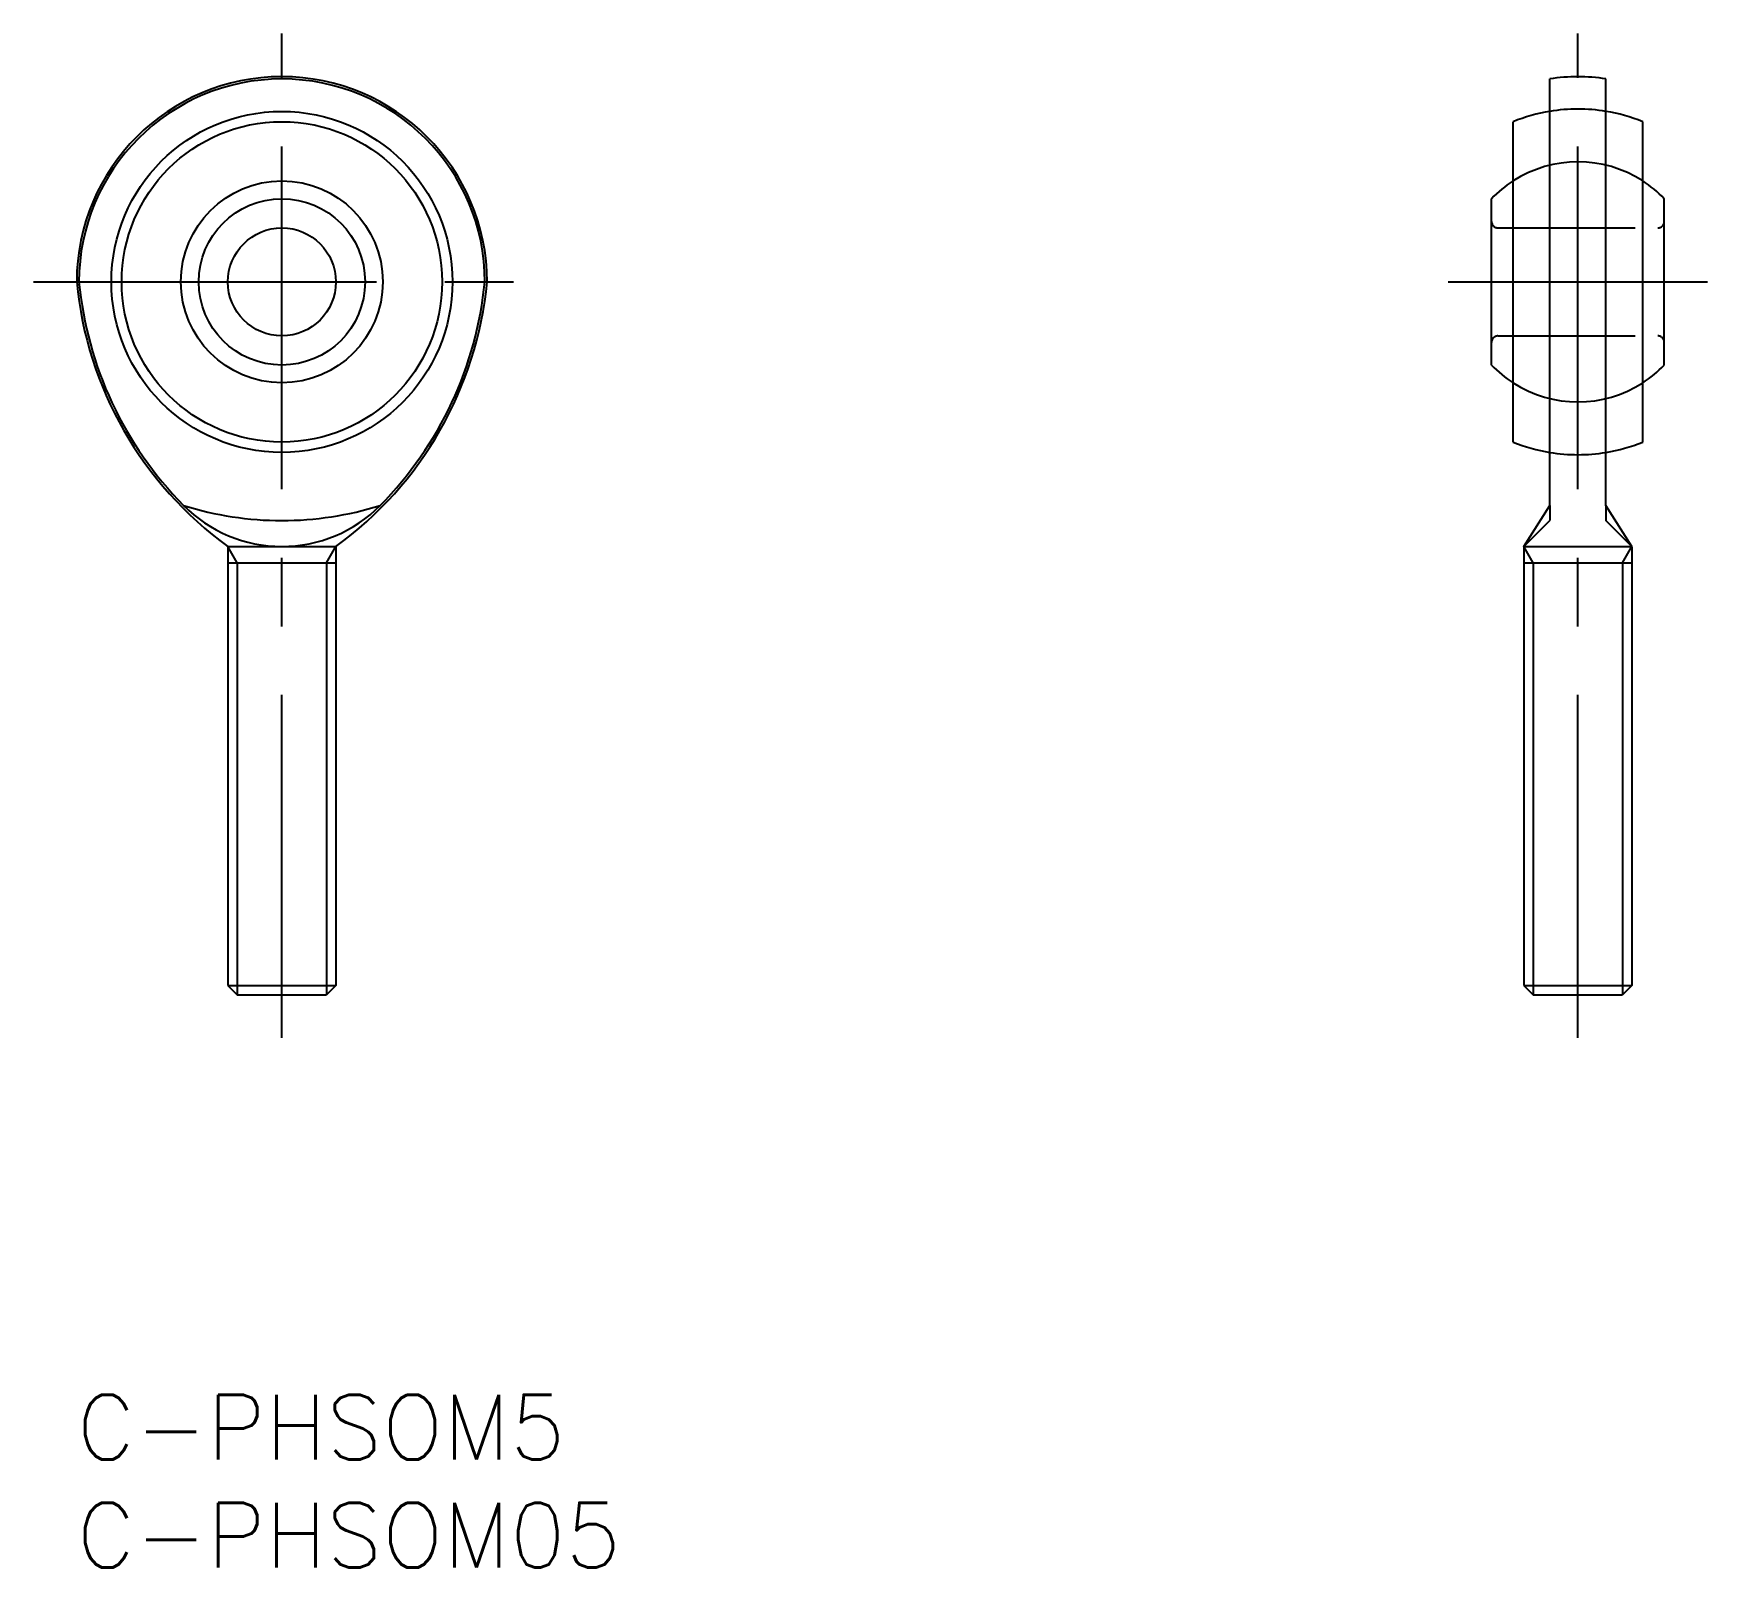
# Model space of a CAD drawing. Extents: x -2 to 75.5, y -8 to 63.
import ezdxf
from ezdxf.enums import TextEntityAlignment as Align

# ---------------------------------------------------------------- set-up
doc = ezdxf.new("R2010")
doc.units = 0
doc.header["$LTSCALE"] = 0.5
doc.linetypes.add('CENTER', pattern=[50.8, 31.75, -6.35, 6.35, -6.35])
doc.linetypes.add('DASHED', pattern=[19.05, 12.7, -6.35])
doc.layers.get('0').update_dxf_attribs({"linetype": 'CONTINUOUS'})
doc.layers.add('CENTER', color=1, linetype='CENTER')
doc.styles.get("Standard").update_dxf_attribs({"font": 'txt.shx', "height": 3, "bigfont": 'bigfont.shx'})

msp = doc.modelspace()

# ---------------------------------------------------------------- linework, layer by layer
at = {"color": 7, "linetype": 'CONTINUOUS'}
for p, q in [((68.2, 41.171), (68.2, 60.913)), ((70.8, 41.171), (70.8, 60.913)), ((66.5, 44.103), (66.5, 58.935)), ((72.5, 44.103), (72.5, 58.935)), ((65.5, 47.669), (65.5, 55.369)), ((73.5, 47.669), (73.5, 55.369)), ((67, 39.269), (68.2, 41.171)), ((72, 39.269), (70.8, 41.171)), ((7, 39.269), (12, 39.269)), ((7, 39.269), (7, 18.952)), ((12, 39.269), (12, 18.952)), ((67, 39.269), (67, 18.952)), ((67, 39.269), (72, 39.269)), ((72, 39.269), (72, 18.952)), ((7, 38.519), (12, 38.519)), ((67, 38.519), (72, 38.519)), ((7, 18.952), (12, 18.952)), ((7, 18.952), (7.433, 18.519)), ((12, 18.952), (11.567, 18.519)), ((67, 18.952), (72, 18.952)), ((67, 18.952), (67.433, 18.519)), ((72, 18.952), (71.567, 18.519)), ((7.433, 18.519), (11.567, 18.519)), ((67.433, 18.519), (71.567, 18.519))]:
    msp.add_line(p, q, dxfattribs=at)
at = {"color": 3, "linetype": 'DASHED'}
for p, q in [((65.8, 54.019), (73.2, 54.019)), ((65.8, 49.019), (73.2, 49.019)), ((68.2, 41.171), (68.2, 40.469)), ((70.8, 41.171), (70.8, 40.469)), ((67, 39.269), (68.2, 40.469)), ((72, 39.269), (70.8, 40.469))]:
    msp.add_line(p, q, dxfattribs=at)
at = {"color": 3, "linetype": 'CONTINUOUS'}
for p, q in [((7.433, 38.519), (7, 39.269)), ((11.567, 38.519), (12, 39.269)), ((67.433, 38.519), (67, 39.269)), ((71.567, 38.519), (72, 39.269)), ((7.433, 38.519), (7.433, 18.519)), ((11.567, 38.519), (11.567, 18.519)), ((67.433, 38.519), (67.433, 18.519)), ((71.567, 38.519), (71.567, 18.519))]:
    msp.add_line(p, q, dxfattribs=at)
at = {"color": 7, "linetype": 'CONTINUOUS'}
for radius in [7.894, 7.416, 4.673, 4.673, 3.85, 3.85, 2.5, 2.5]:
    msp.add_circle((9.5, 51.519), radius, dxfattribs=at)
for centre, radius, start, end in [((9.5, 51.519), 9.5, 0, 180), ((9.5, 51.519), 9.394, 360, 180), ((69.5, 53.019), 8, 80.64796, 99.35204), ((69.5, 51.519), 8, 99.35204, 112.02431), ((69.5, 51.519), 8, 67.97569, 80.64796), ((69.5, 51.529), 5.545, 122.75642, 136.17225), ((69.5, 51.529), 5.545, 43.82775, 57.24358), ((17.064, 53.145), 17.141, 185.44192, 234.04775), ((17.064, 53.145), 17.035, 185.47584, 224.65857), ((1.936, 53.145), 17.141, 305.95225, 354.55808), ((1.936, 53.145), 17.035, 315.34143, 354.52416), ((69.5, 51.509), 5.545, 223.82775, 237.24358), ((69.5, 51.509), 5.545, 302.75642, 316.17225), ((69.5, 51.519), 8, 247.97569, 260.64796), ((69.5, 51.519), 8, 279.35204, 292.02431), ((9.5, 45.671), 6.402, 224.65857, 315.34143), ((9.5, 55.587), 15.118, 252.47055, 287.52945)]:
    msp.add_arc(centre, radius, start, end, dxfattribs=at)
at = {"color": 3, "linetype": 'DASHED'}
for centre, radius, start, end in [((69.5, 51.519), 8, 80.64796, 99.35204), ((69.5, 51.529), 5.545, 57.24358, 122.75642), ((65.8, 54.319), 0.3, 180, 270), ((73.2, 54.319), 0.3, 270, 0), ((65.8, 48.719), 0.3, 90, 180), ((73.2, 48.719), 0.3, 0, 90), ((69.5, 51.509), 5.545, 237.24358, 302.75642), ((69.5, 51.519), 8, 260.64796, 279.35204)]:
    msp.add_arc(centre, radius, start, end, dxfattribs=at)
at = {"layer": 'CENTER', "color": 1, "linetype": 'CENTER'}
for p, q in [((9.5, 16.519), (9.5, 63.019)), ((69.5, 16.519), (69.5, 63.019)), ((-2, 51.519), (21, 51.519)), ((63.5, 51.519), (75.5, 51.519))]:
    msp.add_line(p, q, dxfattribs=at)

# ---------------------------------------------------------------- texts
at = {"color": 7, "linetype": 'CONTINUOUS'}
for s, p in [('C-PHSOM5', (0, 0)), ('C-PHSOM05', (0, -5))]:
    msp.add_text(s, height=3, dxfattribs=at).set_placement(p, align=Align.TOP_LEFT)

doc.saveas('drawing.dxf')
